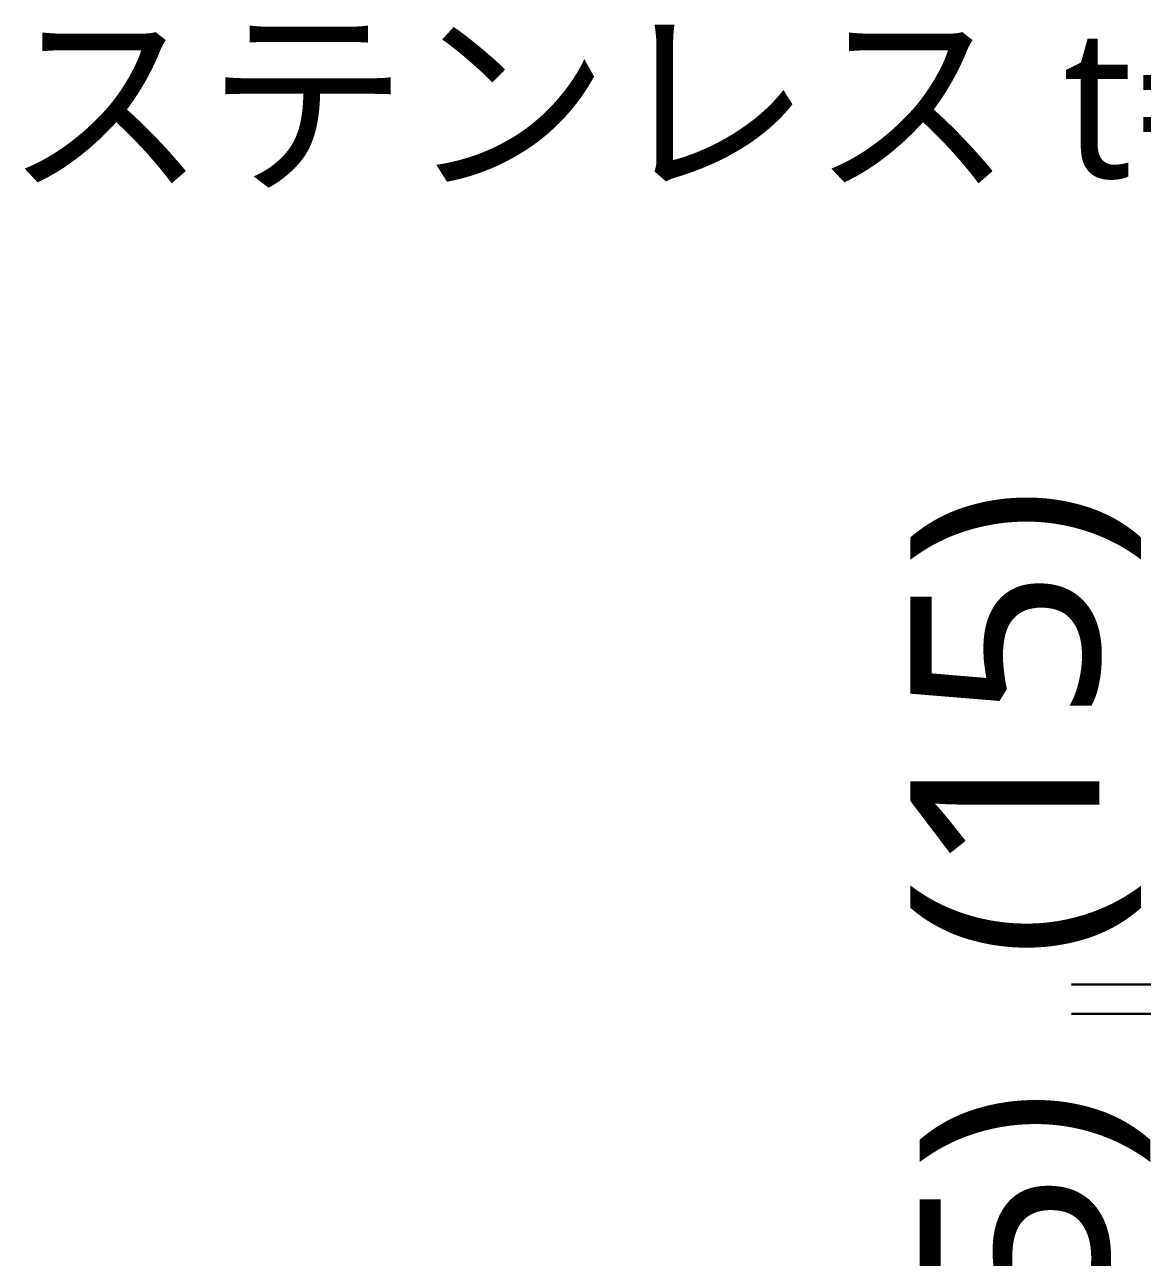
# Model space of a CAD drawing. Header units: millimetres. Extents: x 0 to 420, y 0 to 297.
# Drawn here: x 107.06 to 122.45, y 178.3 to 195.28 of the extents above; entities that cross this region are included whole.
import ezdxf
from ezdxf.enums import TextEntityAlignment as Align

# ---------------------------------------------------------------- set-up
doc = ezdxf.new("R2010")
doc.units = ezdxf.units.MM
doc.styles.add('kst32b', font='NotoSansJP-Variable.ttf')

msp = doc.modelspace()

# ---------------------------------------------------------------- linework, layer by layer
at = {"lineweight": 30}
for points in [[(121.476, 182.054), (133.265, 182.054)], [(121.476, 181.652), (133.265, 181.652)]]:
    msp.add_lwpolyline(points, dxfattribs=at)

# ---------------------------------------------------------------- texts
at = {"style": 'kst32b'}
for s, height, p, p2 in [('ステンレス t=1.5', 2.07913, (106.786, 193.167), (127.577, 193.167)), ('(15)', 2.5989, (121.857, 182.414), (121.857, 188.912)), ('(15)', 2.5989, (121.984, 174.117), (121.984, 180.614))]:
    msp.add_text(s, height=height, dxfattribs=at).set_placement(p, p2, align=Align.FIT)

doc.saveas('drawing.dxf')
